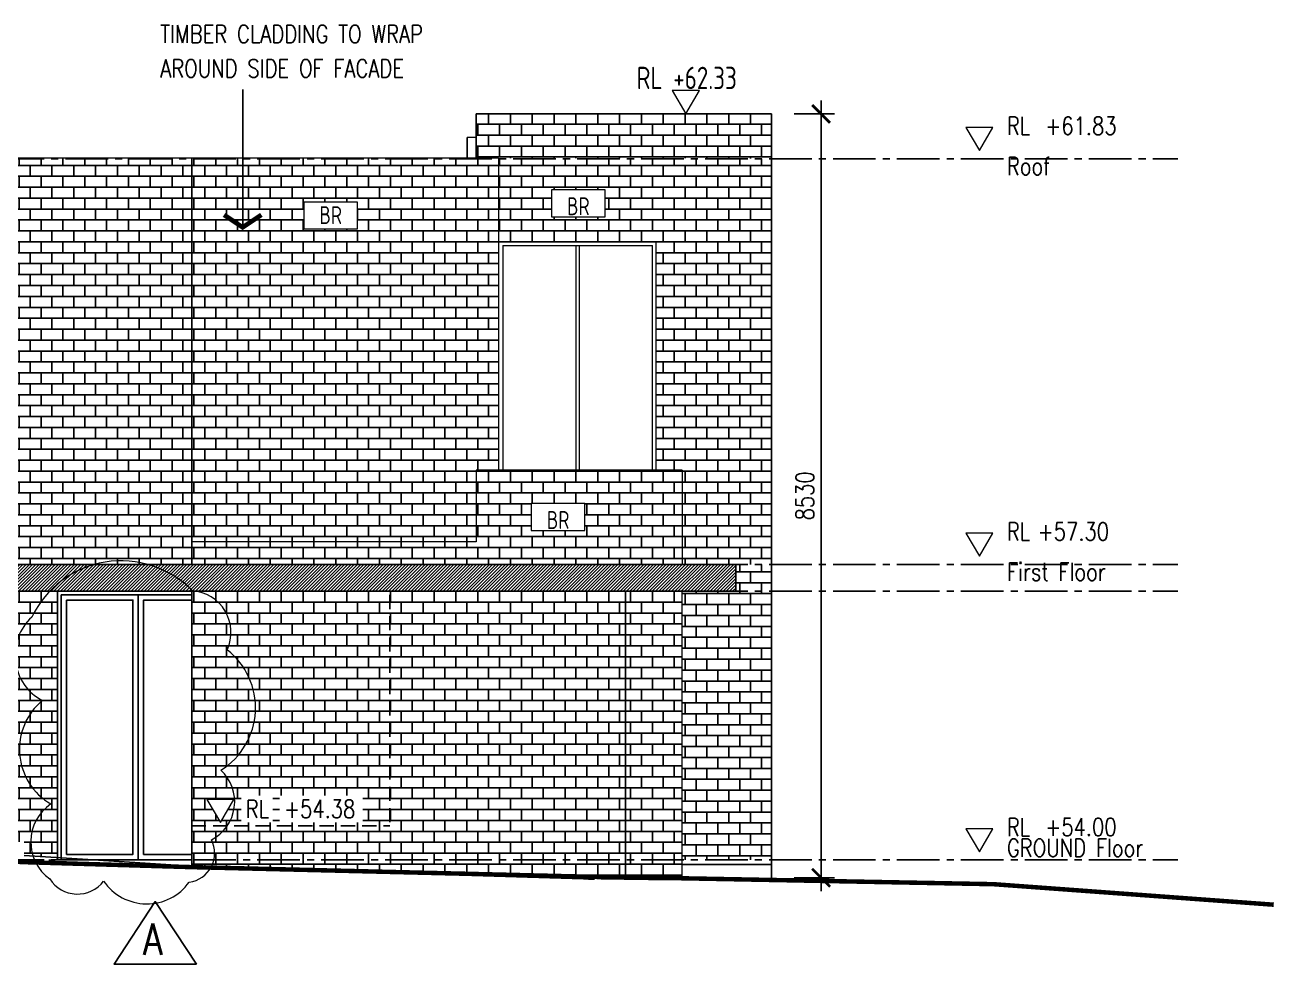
# Model space of a CAD drawing. Header units: millimetres. Extents: x -39027 to 364494, y -35256 to 94895.
# Drawn here: x 312059 to 326030, y 46068 to 56554 of the extents above; entities that cross this region are included whole.
import ezdxf

# ---------------------------------------------------------------- set-up
doc = ezdxf.new("R2010")
doc.units = ezdxf.units.MM
doc.header["$LTSCALE"] = 25
doc.header["$PDMODE"] = 3
for name, pattern in [('BG_Dash 3mm Loose', [6, 3, -3]), ('CENTER2', [28.575, 19.05, -3.175, 3.175, -3.175]), ('HIDDEN', [9.525, 6.35, -3.175])]:
    doc.linetypes.add(name, pattern=pattern)
for name, color, linetype, lineweight in [('A-ANNO-IDEN', 131, 'Continuous', 5), ('A-FLOR-LEVL', 51, 'Continuous', 5), ('A-GLAZ', 3, 'Continuous', 5), ('A-WALL', 2, 'Continuous', 5), ('C-TOPO', 251, 'Continuous', 9), ('C-TOPO-MINR', 7, 'BG_Dash 3mm Loose', 9), ('G-ANNO-DIMS', 3, 'Continuous', 5), ('REVISION CLOUD', 132, 'Continuous', 5)]:
    doc.layers.add(name, color=color, linetype=linetype, lineweight=lineweight)
for name, color, linetype in [('dla-txt-d-25', 3, 'Continuous'), ('dla-txt-n-35', 2, 'Continuous'), ('Grid-18', 6, 'CENTER2'), ('Hatch-18', 123, 'Continuous'), ('Land-5', 1, 'Continuous'), ('SHADING', 165, 'Continuous'), ('Symbol-5', 1, 'Continuous'), ('Wall-18', 11, 'Continuous'), ('Wall-25', 130, 'Continuous'), ('Wall-35', 2, 'Continuous'), ('Wall-5', 1, 'Continuous'), ('Win-25', 3, 'Continuous')]:
    doc.layers.add(name, color=color, linetype=linetype)
doc.styles.add('DLA-NOTES', font='romans.shx', dxfattribs={"width": 0.8})
doc.styles.add('ISOCPEUR_1', font='isocpeur.ttf', dxfattribs={"width": 0.75, "height": 700})
doc.styles.add('ISOCPEUR_2', font='isocpeur.ttf', dxfattribs={"width": 0.75, "height": 1000})
doc.dimstyles.new('DLA100', dxfattribs={"dimscale": 100, "dimtxt": 2, "dimasz": 2, "dimexe": 1.5, "dimexo": 2, "dimgap": 0.8, "dimtad": 1, "dimdec": 0, "dimdsep": 46, "dimtxsty": 'DLA-NOTES', "dimblk1": 'ARCHTICK', "dimblk2": 'ARCHTICK', "dimsah": 1, "dimcen": 2, "dimdle": 1.5, "dimclrd": 256, "dimclre": 256, "dimclrt": 7, "dimaunit": 1, "dimadec": 0, "dimazin": 0, "dimtfac": 1, "dimtdec": 0, "dimtmove": 2, "dimatfit": 3, "dimldrblk": 'ARCHTICK', "dimfxl": 1, "dimtolj": 1, "dimtzin": 0, "dimarcsym": 0})
doc.dimstyles.new('DLA100$7', dxfattribs={"dimscale": 100, "dimtxt": 2, "dimasz": 1, "dimexe": 1.5, "dimexo": 2, "dimgap": 0.8, "dimtad": 1, "dimdec": 0, "dimdsep": 46, "dimtxsty": 'DLA-NOTES', "dimblk1": 'DLA-ARO', "dimblk2": 'DLA-ARO', "dimsah": 1, "dimcen": 2, "dimdle": 1.5, "dimclrd": 256, "dimclre": 256, "dimclrt": 7, "dimaunit": 1, "dimadec": 0, "dimazin": 0, "dimtfac": 1, "dimtdec": 0, "dimtmove": 0, "dimatfit": 3, "dimldrblk": 'DLA-ARO', "dimfxl": 1, "dimtolj": 1, "dimtzin": 0, "dimarcsym": 0})

# ---------------------------------------------------------------- blocks, each defined once
blk = doc.blocks.new('Level - BG_RL_LEVEL HEAD-184847-EAST ELEVATION')
at = {"layer": 'A-FLOR-LEVL'}
for p, q in [((13443, 54258), (13596, 54000)), ((13745, 54258), (13443, 54258)), ((13596, 54000), (13745, 54258))]:
    blk.add_line(p, q, dxfattribs=at)
blk = doc.blocks.new('TAG_Material sml - BG_Material Tag-175359-EAST ELEVATION')
at = {"layer": 'A-ANNO-IDEN'}
for p, q in [((-8482, 55720), (-9082, 55720)), ((-9082, 55720), (-9082, 55420)), ((-8482, 55420), (-8482, 55720)), ((-9082, 55420), (-8482, 55420))]:
    blk.add_line(p, q, dxfattribs=at)
blk = doc.blocks.new('Spot Elevations - SYMBOL_Spot Level-192439-EAST ELEVATION')
at = {"layer": 'G-ANNO-DIMS'}
for p, q in [((-9886, 57363), (-9736, 57100)), ((-9584, 57363), (-9886, 57363)), ((-9736, 57100), (-9584, 57363))]:
    blk.add_line(p, q, dxfattribs=at)
blk = doc.blocks.new('_ARCHTICK')
at = {"color": 0, "linetype": 'ByBlock', "const_width": 0.15}
blk.add_lwpolyline([(-0.5, -0.5), (0.5, 0.5)], dxfattribs=at)
blk = doc.blocks.new('*D1252')
at = {"layer": 'Defpoints', "color": 0, "transparency": 16777216}
for p in [(320449, 55561), (320449, 47031), (320949, 47031)]:
    blk.add_point(p, dxfattribs=at)
at = {"layer": 'dla-txt-d-25', "lineweight": -2, "transparency": 16777216}
for p, q in [((320949, 55711), (320949, 46881)), ((320649, 55561), (321099, 55561)), ((320649, 47031), (321099, 47031))]:
    blk.add_line(p, q, dxfattribs=at)
at = {"layer": 'dla-txt-d-25', "lineweight": -2, "transparency": 16777216, "xscale": 200, "yscale": 200, "zscale": 200}
for p, rotation in [((320949, 55561), 90), ((320949, 47031), 270)]:
    blk.add_blockref('_ARCHTICK', p, dxfattribs=dict(at, rotation=rotation))
at = {"layer": 'dla-txt-d-25', "color": 7, "transparency": 16777216, "insert": (320769, 51296), "char_height": 200, "attachment_point": 5, "rotation": 90, "style": 'DLA-NOTES'}
blk.add_mtext('\\A1;8530', dxfattribs=at)
blk = doc.blocks.new('TAG_Material sml - BG_Material Tag-175359-NORTH ELEVATION')
at = {"layer": 'A-ANNO-IDEN'}
for p, q in [((-10558, 58152), (-11158, 58152)), ((-11158, 58152), (-11158, 57852)), ((-10558, 57852), (-10558, 58152)), ((-11158, 57852), (-10558, 57852))]:
    blk.add_line(p, q, dxfattribs=at)
blk = doc.blocks.new('DLA-ARO')
blk.add_line((0, 0), (-1, 0))
at = {"const_width": 0.52}
blk.add_lwpolyline([(-1.39, -2.08), (0, 0), (-1.39, 2.08)], dxfattribs=at)
blk = doc.blocks.new('Revision-Num')
at = {"layer": 'Symbol-5'}
blk.add_lwpolyline([(461, -698), (0, 0), (-461, -698)], close=True, dxfattribs=at)
at = {"layer": 'dla-txt-n-35', "style": 'DLA-NOTES', "width": 0.8}
blk.add_text('A', height=350, dxfattribs=at).set_placement((-136, -596))

msp = doc.modelspace()

# ---------------------------------------------------------------- hatches: boundary and pattern name
at = {"layer": 'Hatch-18'}
h = msp.add_hatch(dxfattribs=at)
h.set_pattern_fill('ANSI31', color=256, scale=8)
h.set_pattern_definition([(45, (29955.158, -16957.293), (-17.9605122, 17.9605122), [])])
h.paths.add_polyline_path([(319996.4, 50531.1), (311639.7, 50531.1), (311639.7, 50231.1), (319996.4, 50231.1)])
at = {"layer": 'SHADING'}
h = msp.add_hatch(dxfattribs=at)
h.set_pattern_fill('AR-B816', color=256, scale=0.6)
h.set_pattern_definition([(0, (0, -3075.44), (0, 121.92), []), (90, (0, -3075.44), (-121.92, 121.92), [121.92, -121.92])])
h.paths.add_polyline_path([(320396.4, 55561.1), (317096.4, 55561.1), (317096.4, 55066.5), (317346.4, 55066.5), (320396.4, 55064.3)])
h.paths.add_polyline_path([(320396.4, 50531.1), (319996.4, 50531.1), (319996.4, 50231.1), (319396.4, 50231.1), (319396.4, 47231.1), (320396.4, 47231.1)])
h = msp.add_hatch(dxfattribs=at)
h.set_pattern_fill('AR-B816', color=256, scale=0.6)
h.paths.add_polyline_path([(313920.1, 55061.1), (305124.7, 55061.1), (305124.7, 50531.1), (313920.1, 50531.1), (313920.1, 50781.1)])
h.paths.add_polyline_path([(308634.3, 52231.1), (306290.4, 52231.1), (306290.4, 54131.1), (308634.3, 54131.1)], flags=16)
h.paths.add_polyline_path([(308594.3, 52281.1), (306342.2, 52281.1), (306342.2, 54091.1), (308594.3, 54091.1)], flags=0)
h.paths.add_polyline_path([(306318.7, 54380.9), (305718.7, 54380.9), (305718.7, 54680.9), (306318.7, 54680.9)], flags=16)
h.paths.add_polyline_path([(308060.2, 50914.2), (308060.2, 51578), (307760.2, 51578), (307760.2, 50914.2)], flags=24)
h.paths.add_polyline_path([(305790.9, 51060.6), (305790.9, 51701.6), (305490.9, 51701.6), (305490.9, 51060.6)], flags=24)
h.paths.add_polyline_path([(307841.6, 51999.2), (307841.6, 52663), (307541.6, 52663), (307541.6, 51999.2)], flags=24)
h.paths.add_polyline_path([(305826.5, 54268), (306211.5, 54268), (306211.5, 54748), (305826.5, 54748)], flags=24)
h = msp.add_hatch(dxfattribs=at)
h.set_pattern_fill('AR-B816', color=256, scale=0.6)
h.paths.add_polyline_path([(317346.4, 55061.1), (313920.1, 55061.1), (313920.1, 50781.1), (317096.4, 50781.1), (317096.4, 51581.1), (317346.4, 51581.1)])
h.paths.add_polyline_path([(315772.8, 54275.6), (315172.8, 54275.6), (315172.8, 54575.6), (315772.8, 54575.6)], flags=16)
h.paths.add_polyline_path([(315280.6, 54200.6), (315665.6, 54200.6), (315665.6, 54680.6), (315280.6, 54680.6)], flags=24)
h = msp.add_hatch(dxfattribs=at)
h.set_pattern_fill('AR-B816', color=256, scale=0.6)
h.paths.add_polyline_path([(320396.4, 55061.1), (317346.4, 55061.1), (317346.4, 54131.1), (319106.1, 54131.1), (319106.1, 51581.1), (319396.4, 51581.1), (319396.4, 50531.1), (320396.4, 50531.1)])
h.paths.add_polyline_path([(318538, 54413.1), (317938, 54413.1), (317938, 54713.1), (318538, 54713.1)], flags=16)
h.paths.add_polyline_path([(318068.4, 54300.2), (318408.4, 54300.2), (318408.4, 54780.2), (318068.4, 54780.2)], flags=24)
h = msp.add_hatch(dxfattribs=at)
h.set_pattern_fill('AR-B816', color=256, scale=0.6)
h.paths.add_polyline_path([(319396.4, 51581.1), (317096.4, 51581.1), (317096.4, 50781.1), (313920.1, 50781.1), (313920.1, 50531.1), (319396.4, 50531.1)])
h.paths.add_polyline_path([(318312.6, 50909.4), (317712.6, 50909.4), (317712.6, 51209.4), (318312.6, 51209.4)], flags=16)
h.paths.add_polyline_path([(317842.9, 50796.5), (318182.9, 50796.5), (318182.9, 51276.5), (317842.9, 51276.5)], flags=24)
h = msp.add_hatch(dxfattribs=at)
h.set_pattern_fill('AR-B816', color=256, scale=0.6)
h.paths.add_polyline_path([(312423, 50231.1), (311639.7, 50231.1), (311639.7, 50531.1), (307536.9, 50531.1), (307536.8, 49931.1), (307536.8, 47431.1), (312050.2, 47431.1), (312050.2, 47278.4), (312423, 47255.5)])
h.paths.add_polyline_path([(308840, 49037.6), (308840, 48737.6), (308240, 48737.6), (308240, 49037.6)], flags=16)
h.paths.add_polyline_path([(308317.9, 48624.7), (308762.9, 48624.7), (308762.9, 49104.7), (308317.9, 49104.7)], flags=24)
h = msp.add_hatch(dxfattribs=at)
h.set_pattern_fill('AR-B816', color=256, scale=0.6)
h.paths.add_polyline_path([(318765.3, 50231.1), (314166.8, 50231.1), (314166.8, 48511.1), (314166.8, 50231.1), (313920.1, 50231.1), (313920.1, 47231.1), (318765.3, 47231.1)])
h.paths.add_polyline_path([(314392.6, 47905), (314243.6, 47646.8), (314090, 47905)], flags=16)
h.paths.add_polyline_path([(314902.4, 47649.9), (315832.9, 47649.9), (315832.9, 47949.9), (314902.4, 47949.9)], flags=16)
h.paths.add_polyline_path([(314473.6, 47648.9), (314825.1, 47648.9), (314825.1, 47948.9), (314473.6, 47948.9)], flags=16)
h = msp.add_hatch(dxfattribs=at)
h.set_pattern_fill('AR-B816', color=256, scale=0.6)
h.paths.add_polyline_path([(319396.4, 50231.1), (318765.3, 50231.1), (318765.3, 47231.1), (319396.4, 47231.1)])
h.paths.add_polyline_path([(319396.4, 47231.1), (318765.3, 47231.1), (318765.3, 47032.7), (318829.9, 47031.1), (319396.4, 47031.1)])
h = msp.add_hatch(dxfattribs=at)
h.set_pattern_fill('AR-B816', color=256, scale=0.6)
h.paths.add_polyline_path([(318765.3, 47231.1), (313920.1, 47231.1), (313920.1, 47149.9), (313920.2, 47149.9), (318765.3, 47032.7)])

# ---------------------------------------------------------------- linework, layer by layer
at = {"layer": 'A-GLAZ', "lineweight": 5}
for p, q in [((317346.4, 54131.1), (319106.1, 54131.1)), ((317396.1, 54091.1), (317396.1, 51581.1)), ((317396.1, 54091.1), (319066.1, 54091.1)), ((318211.1, 54091.1), (318211.1, 51581.1)), ((318251.1, 51581.1), (318251.1, 54091.1)), ((319066.1, 51581.1), (319066.1, 54091.1)), ((319106.1, 51581.1), (319106.1, 54131.1))]:
    msp.add_line(p, q, dxfattribs=at)
at = {"layer": 'A-WALL'}
for p, q in [((317346.4, 55066.5), (305124.7, 55066.5)), ((317346.4, 55066.5), (317346.4, 51581.1)), ((319396.4, 51581.1), (317096.4, 51581.1)), ((317096.4, 51581.1), (317096.4, 50781.1)), ((319396.4, 51581.1), (319396.4, 50531.1)), ((317096.4, 50781.1), (313920.1, 50781.1)), ((319396.4, 47031.1), (319396.4, 50231.1))]:
    msp.add_line(p, q, dxfattribs=at)
at = {"layer": 'C-TOPO'}
for p, q in [((312818.3, 47231.1), (312050.2, 47278.4)), ((312050.2, 47278.4), (312818.3, 47231.1)), ((314151.9, 47145.6), (312818.3, 47231.1)), ((312818.3, 47231.1), (314151.9, 47145.6)), ((312066.8, 47205), (312034.1, 47206.6)), ((312199.1, 47200.6), (312066.8, 47205)), ((312066.8, 47205), (312187.1, 47200.4)), ((312199.1, 47200.6), (312320.1, 47197.7)), ((312320.1, 47197.7), (318418.9, 47015.5)), ((314301, 47138.6), (314151.9, 47145.6)), ((314151.9, 47145.6), (314301, 47138.6)), ((318351.7, 47031.1), (317898.5, 47031.1)), ((318350.8, 47016.6), (318418.9, 47015.5)), ((318469.7, 47031.1), (318351.7, 47031.1)), ((318623.7, 47017.3), (318493.6, 47016.2)), ((318829.9, 47031.1), (318572.8, 47031.1)), ((318829.9, 47031.1), (319583.9, 47031.1)), ((319139.8, 47021.2), (319583.9, 47031.1)), ((319600.5, 47031.1), (319466.1, 47031.1)), ((319583.9, 47031.1), (319600.5, 47031.1)), ((319669.8, 47028.9), (319600.5, 47031.1)), ((319993.8, 47031.1), (319600.5, 47031.1)), ((319993.8, 47031.1), (319600.5, 47031.1)), ((319669.8, 47028.9), (320057, 47013.5)), ((322034.6, 46971.6), (321138.9, 46993.1)), ((324817.9, 46831.1), (324325.2, 46868.6)), ((324777.5, 46831.1), (324360.8, 46865.1))]:
    msp.add_line(p, q, dxfattribs=at)
at = {"layer": 'C-TOPO', "lineweight": 25}
for p, q in [((312034.1, 47206.6), (312066.8, 47205)), ((312066.8, 47205), (312199.1, 47200.6)), ((312199.1, 47200.6), (312320.1, 47197.7)), ((312320.1, 47197.7), (318418.9, 47015.5)), ((319139.8, 47021.2), (319583.9, 47031.1)), ((319583.9, 47031.1), (319600.5, 47031.1)), ((319600.5, 47031.1), (319669.8, 47028.9)), ((319669.8, 47028.9), (320057, 47013.5)), ((321138.9, 46993.1), (322034.6, 46971.6)), ((324360.8, 46865.1), (324777.5, 46831.1))]:
    msp.add_line(p, q, dxfattribs=at)
at = {"layer": 'C-TOPO-MINR', "flags": 128}
msp.add_lwpolyline([(312323.2, 47231.1), (312605.6, 47231.1), (312818.3, 47231.1)], dxfattribs=at)
at = {"layer": 'Grid-18'}
for p, q in [((298936.8, 55061.1), (324932.5, 55061.1)), ((298936.8, 50531.1), (324932.5, 50531.1)), ((298936.8, 50231.1), (324932.5, 50231.1)), ((298936.8, 47231.1), (324932.5, 47231.1))]:
    msp.add_line(p, q, dxfattribs=at)
at = {"layer": 'Land-5', "const_width": 50}
msp.add_lwpolyline([(298936.8, 47325.9), (301846.1, 47337.3), (305124.7, 47362.2), (307715.6, 47401.2), (312066.9, 47205), (313920.1, 47149.9), (318829.9, 47031.1), (319361.8, 47026.1), (322876.8, 46959.3), (326004.6, 46730.2)], dxfattribs=at)
at = {"layer": 'REVISION CLOUD'}
msp.add_lwpolyline([(312134.5, 49942, 0.5205671), (312252.5, 49010.5, 0.5205671), (312346.9, 47854.9, 0.5205671), (312335.1, 47017.8, 0.5205671), (312936.9, 46994.2, 0.5205671), (313892.5, 46982.4, 0.5205671), (314140.3, 47454.1, 0.5205671), (314246.5, 48232.3, 0.5205671), (314317.3, 49576.4, 0.5205671), (313927.9, 50236.7, 0.5205671)], format="xyb", close=True, dxfattribs=at)
at = {"layer": 'Wall-18'}
for p, q in [((313920.1, 50781.1), (313920.1, 55066.5)), ((318765.3, 47031.1), (318765.3, 50231.1))]:
    msp.add_line(p, q, dxfattribs=at)
at = {"layer": 'Wall-18', "linetype": 'HIDDEN'}
for p in [(316131.5, 50191.1), (313920.1, 47611.1)]:
    msp.add_line(p, (316131.5, 47611.1), dxfattribs=at)
at = {"layer": 'Wall-25'}
for p, q in [((320396.4, 55561.1), (317096.4, 55561.1)), ((317096.4, 55561.1), (317096.4, 55066.5)), ((320396.4, 47003.9), (320396.4, 55561.1)), ((317096.4, 55301.3), (316996.1, 55296)), ((316996.1, 55296), (316996.1, 55066.5)), ((319396.4, 47181.1), (320396.4, 47181.1))]:
    msp.add_line(p, q, dxfattribs=at)
at = {"layer": 'Wall-35'}
for p, q in [((313920.1, 50781.1), (313920.1, 50531.1)), ((313920.1, 50231.1), (313920.1, 47149.9))]:
    msp.add_line(p, q, dxfattribs=at)
at = {"layer": 'Wall-5'}
for p, q in [((311639.7, 50531.1), (319996.4, 50531.1)), ((319271.4, 50531.1), (312050.2, 50531.1)), ((319996.4, 50531.1), (319996.4, 50231.1)), ((319996.4, 50231.1), (311639.7, 50231.1))]:
    msp.add_line(p, q, dxfattribs=at)
at = {"layer": 'Win-25'}
for p, q in [((312423, 50231.1), (312423, 47231.1)), ((312463, 50191.1), (312463, 47231.1)), ((313920.1, 50191.1), (312463, 50191.1)), ((313322.9, 50191.1), (313322.9, 47231.1)), ((313920.1, 47231.1), (312423, 47231.1))]:
    msp.add_line(p, q, dxfattribs=at)
for points in [[(312463, 50191.1), (313322.9, 50191.1), (313322.9, 47231.1), (312463, 47231.1)], [(312523, 50131.1), (313262.9, 50131.1), (313262.9, 47291.1), (312523, 47291.1)]]:
    msp.add_lwpolyline(points, close=True, dxfattribs=at)
msp.add_lwpolyline([(313920.1, 50131.1), (313382.9, 50131.1), (313382.9, 47291.1), (313920.1, 47291.1)], dxfattribs=at)

# ---------------------------------------------------------------- block references
at = {"layer": 'A-ANNO-IDEN'}
for name, p in [('TAG_Material sml - BG_Material Tag-175359-EAST ELEVATION', (327019.7, -1006.6)), ('TAG_Material sml - BG_Material Tag-175359-NORTH ELEVATION', (326331.2, -3575.9)), ('TAG_Material sml - BG_Material Tag-175359-EAST ELEVATION', (326794.3, -4510.3))]:
    msp.add_blockref(name, p, dxfattribs=at)
at = {"layer": 'A-FLOR-LEVL'}
for p in [(309122.2, 1151.4), (309122.2, -3378.6), (300647.3, -6353.2), (309122.2, -6678.6)]:
    msp.add_blockref('Level - BG_RL_LEVEL HEAD-184847-EAST ELEVATION', p, dxfattribs=at)
at = {"layer": 'G-ANNO-DIMS'}
msp.add_blockref('Spot Elevations - SYMBOL_Spot Level-192439-EAST ELEVATION', (329173.8, -1538.9), dxfattribs=at)
at = {"layer": 'REVISION CLOUD'}
msp.add_blockref('Revision-Num', (313514, 46766), dxfattribs=at)

# ---------------------------------------------------------------- texts
at = {"layer": 'A-ANNO-IDEN', "char_height": 200, "attachment_point": 2, "line_spacing_factor": 1.153846, "style": 'ISOCPEUR_1'}
for insert, width in [((318238.4, 54630.2), 374.4), ((315473.1, 54530.6), 338.4), ((318012.9, 51126.5), 376.8)]:
    msp.add_mtext('BR', dxfattribs=dict(at, insert=insert, width=width))
at = {"layer": 'dla-txt-d-25', "char_height": 200, "width": 3892.021, "attachment_point": 1, "line_spacing_factor": 1.153846, "style": 'DLA-NOTES'}
for s, insert in [('TIMBER CLADDING TO WRAP AROUND SIDE OF FACADE', (313569.2, 56553.6)), ('RL', (323025, 55526.7)), ('+61.83', (323453.8, 55527.8)), ('Roof', (323025, 55077.9)), ('RL', (323025, 50996.7)), ('+57.30', (323369.6, 50997.8)), ('First Floor', (323025, 50547.9)), ('RL', (314523.6, 47898.9)), ('+54.38', (314952.4, 47899.9)), ('RL', (323025, 47696.7)), ('+54.00', (323453.8, 47697.8)), ('GROUND Floor', (323025, 47464.8))]:
    msp.add_mtext(s, dxfattribs=dict(at, insert=insert))
at = {"layer": 'G-ANNO-DIMS', "insert": (318888.7, 56088), "char_height": 250, "width": 1317, "attachment_point": 1, "line_spacing_factor": 1.153846, "style": 'ISOCPEUR_2'}
msp.add_mtext('RL +62.33', dxfattribs=at)

# ---------------------------------------------------------------- dimensions: what is measured, and where the dimension line sits
at = {"layer": 'dla-txt-d-25'}
dim = msp.add_linear_dim(base=(320949.5, 47031.1), p1=(320449.5, 55561.1), p2=(320449.5, 47031.1), angle=90, dimstyle='DLA100', dxfattribs=at)
dim.commit()
dim.dimension.update_dxf_attribs({"geometry": '*D1252', "text_midpoint": (320769.5, 51296.1)})

# ---------------------------------------------------------------- leaders
msp.add_leader([(314489.9, 54294.4), (314489.9, 55834.5)], dimstyle='DLA100$7', override={"dimgap": 0.8, "dimtad": 0}, dxfattribs=at)

doc.saveas('drawing.dxf')
